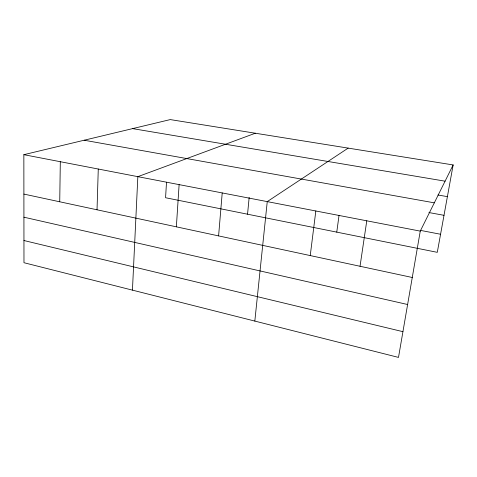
<?xml version="1.0" encoding="UTF-8"?>
<svg xmlns="http://www.w3.org/2000/svg" width="477" height="477" viewBox="0 0 477 477"><rect width="100%" height="100%" fill="white"/><g stroke="black" fill="none" stroke-linecap="round" stroke-linejoin="round"><path stroke-width="0.72" d="M59.732 201.789L60.311 161.715M97.028 209.797L98.274 169.031M132.445 290.135L137.841 176.663L255.326 133.226M166.503 182.25L165.573 197.734L437.29 252.333L453.15 164.941L170.259 119.59L23.85 154.679L23.975 262.714L398.498 357.41L420.261 231.124L453.15 164.941M176.359 226.831L179.119 184.623M218.597 235.9L222.216 192.935M247.551 214.209L249.167 197.412M254.825 321.081L267.251 201.616L348.174 148.108M310.235 255.577L315.828 210.983M336.762 232.138L339.028 215.455M360.034 266.273L366.771 220.809M132.6 128.617L445.083 181.177M437.964 194.992L447.396 196.643M84.161 140.226L434.314 202.838M428.912 212.551L444.009 215.318M420.225 230.337L440.569 234.255M23.85 154.679L420.261 231.124M23.898 194.091L412.271 277.489M23.922 217.196L407.614 304.511M23.945 240.521L402.934 331.676"/></g></svg>
